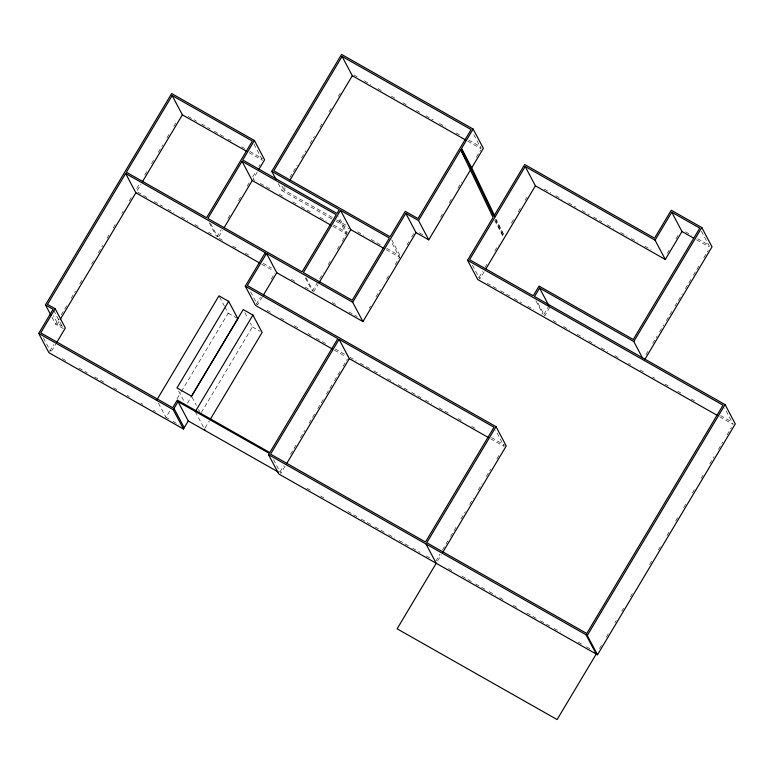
<?xml version="1.0" encoding="UTF-8"?>
<svg xmlns="http://www.w3.org/2000/svg" width="774" height="774" viewBox="0 0 774 774"><rect width="100%" height="100%" fill="white"/><g stroke="black" fill="none" stroke-linecap="round" stroke-linejoin="round"><path stroke-width="0.58" stroke-dasharray="3.87 2.9" d="M63.333 328.563L55.689 324.229L58.785 319.052M61.252 314.902L66.825 305.575M71.15 298.329L75.484 291.072M79.809 283.826L82.286 279.675M91.564 264.137L94.031 259.987M98.366 252.74L102.69 245.484M107.025 238.237L109.492 234.087M113.207 227.875L116.303 222.689M121.866 213.363L123.105 211.292M129.287 200.93L132.383 195.754M136.708 188.498L139.804 183.322M144.748 175.03L147.224 170.89M151.549 163.633L154.026 159.492M158.351 152.236L162.685 144.98M167.01 137.733L169.487 133.583M173.811 126.336L176.288 122.186M56.966 324.954L58.95 321.616M137.23 190.491L140.936 184.27M49.681 351.435L53.832 344.478M51.548 351.154L55.757 344.111M216.826 237.018L221.151 229.772M227.953 218.374L230.429 214.224M238.469 200.756L240.946 196.615M247.129 186.253L249.605 182.113M252.692 176.927L255.788 171.751M258.874 166.565L260.112 164.494M218.703 236.718L222.361 230.594M257.278 172.109L252.992 179.287L256.126 181.068M331.833 218.907L282.007 190.636L284.435 186.573M289.892 177.42L297.177 165.23M301.473 158.031L305.769 150.833M310.064 143.635L314.35 136.437M319.875 127.188L322.942 122.05M329.085 111.766L332.152 106.628M338.286 96.353L340.744 92.241M332.375 217.513L284.039 190.094L285.238 188.082M168.964 419.092L165.975 417.389L170.28 410.172M177.053 398.823L180.748 392.631M181.368 391.596L228.166 313.189L224.924 307.065M187.405 403.244L190.481 398.088M256.117 304.443L260.354 297.342M271.248 279.085L274.876 273.009M262.347 296.858L257.539 304.908L250.553 291.701M201.337 412.523L252.421 326.947L250.254 322.855M205.091 427.993L209.386 420.804M312.319 291.179L317.195 283.013M319.633 278.93L323.29 272.796M328.166 264.631L330.604 260.548M337.309 249.315L339.747 245.232M342.185 241.149L346.452 234L337.851 217.746M313.596 291.904L317.93 284.639M369.217 308.168L370.456 306.098M376.029 296.752L380.363 289.486M386.565 279.114L389.041 274.964M395.233 264.582L399.568 257.316L390.967 241.062M406.931 244.981L409.34 240.956M411.739 236.931L414.738 231.9M280.024 471.869L283.729 465.658M290.531 454.261L296.103 444.944M300.428 437.687L304.753 430.441M309.087 423.185L314.65 413.867M317.737 408.682L323.3 399.365M326.396 394.179L331.959 384.862M334.436 380.721L340.618 370.359M343.095 366.218L347.42 358.962M285.113 466.2L280.788 473.436L273.57 459.679M440.58 217.165L442.428 214.069M449.22 202.691L451.697 198.55M457.869 188.208L461.575 181.996M476.387 157.18L480.712 149.933M478.98 277.518L482.628 271.403M485.056 267.33L486.885 264.273M494.789 251.037L498.437 244.923M511.459 223.096L513.926 218.965M518.251 211.728L520.718 207.596M525.033 200.36L527.5 196.228M484.118 271.761L479.793 279.008L472.266 264.785M549.279 305.372L543.454 315.115L541.374 313.925M549.792 307.365L544.732 315.831L536.663 300.602M435.704 561.305L440.029 554.068M442.496 549.927L448.049 540.62M450.526 536.479L456.699 526.146M461.014 518.899L465.338 511.662M469.654 504.425L473.359 498.224M478.303 489.942L481.999 483.74M486.324 476.503L490.648 469.267M496.821 458.924L499.288 454.783M437.6 560.986L441.306 554.774M667.256 253.34L669.723 249.199M675.905 238.847L678.372 234.706M645.961 354.686L648.419 350.554M652.734 343.337L657.039 336.119M659.506 331.988L663.811 324.77M666.279 320.639L672.432 310.326M674.899 306.204L682.291 293.83M685.367 288.663L690.901 279.385M693.369 275.254L699.522 264.94M703.837 257.723L708.142 250.505M599.463 648.622L601.949 644.471M606.284 637.205L608.761 633.055M614.953 622.683L616.191 620.603M621.764 611.266L623.621 608.151M630.442 596.735L632.3 593.619M649.647 564.565L652.124 560.415M658.316 550.033L660.793 545.883M666.985 535.502L669.462 531.351M675.663 520.979L678.14 516.829M683.713 507.483L686.809 502.297M692.382 492.961L695.478 487.765M701.06 478.429L704.156 473.243M709.729 463.897L714.063 456.631M718.398 449.375L722.742 442.109M727.076 434.843L731.411 427.577M685.541 231.842L691.656 235.306M697.761 238.769L708.965 245.126M696.503 239.756L708.955 246.819M353.873 74.914L358.052 77.284M364.312 80.835L370.582 84.395M377.896 88.536L382.066 90.906M391.47 96.237L395.64 98.608M402.954 102.749L408.179 105.709M416.528 110.45L419.663 112.23M425.923 115.781L433.237 119.931M439.497 123.482L445.766 127.033M456.205 132.954L459.34 134.734M468.744 140.065L481.273 147.166M467.69 141.168L481.331 148.898M544.335 189.175L550.614 192.736M555.848 195.706L562.137 199.266M568.416 202.836L575.75 206.997M582.038 210.557L589.372 214.717M593.561 217.088L601.94 221.838M607.174 224.808L613.453 228.378M620.787 232.539L627.075 236.099M631.265 238.479L637.544 242.039M644.877 246.2L651.166 249.76M419.421 232.858L423.33 235.073M487.098 283.149L496.492 288.479M500.672 290.84L510.066 296.171M514.236 298.541L521.541 302.682M527.8 306.233L534.07 309.784M553.11 320.581L556.254 322.371M563.578 326.522L569.857 330.092M577.191 334.242L583.47 337.803M588.714 340.773L594.993 344.343M601.272 347.903L607.561 351.464M614.885 355.624L619.074 357.994M628.498 363.345L630.597 364.535M640.021 369.875L644.2 372.255M652.579 377.006L654.678 378.186M665.147 384.127L668.291 385.907M677.714 391.257L680.849 393.037M691.327 398.978L694.462 400.758M720.642 415.599L732.156 422.13M719.607 416.722L733.268 424.462L724.667 408.208M188.14 116.429L196.519 121.179M201.762 124.15L210.141 128.91M214.33 131.28L223.763 136.63M227.953 139.01L232.142 141.381M241.575 146.731L245.764 149.111M249.954 151.481L262.521 158.612M249.044 152.672L262.589 160.353M336.584 219.893L347.091 225.853M357.549 231.784L363.809 235.335M371.114 239.476L380.508 244.807M386.768 248.357L399.287 255.459M335.993 221.258L349.49 228.911M386.071 249.663L399.568 257.316M260.316 183.448L269.739 188.788M279.162 194.129L283.352 196.509M292.775 201.85L296.955 204.23M301.144 206.6L312.667 213.131M319.991 217.291L326.27 220.851M333.604 225.011L347.216 232.722L338.606 216.478M332.839 226.279L346.452 234M137.646 192.116L149.111 198.618M154.316 201.569L162.656 206.3M167.861 209.251L174.111 212.792M181.406 216.933L187.656 220.474M194.951 224.615L200.156 227.566M208.487 232.297L211.612 234.067M219.148 238.334L223.328 240.714M232.751 246.055L236.941 248.425M245.319 253.175L249.509 255.555M263.112 263.276L271.49 268.027M291.382 279.308L295.571 281.678M304.995 287.028L309.184 289.399M332.288 302.508L336.438 304.859M348.9 311.932L357.211 316.643M261.835 264.253L273.386 270.803M266.991 310.258L271.19 312.638M280.633 317.998L284.832 320.378M294.275 325.738L298.474 328.118M307.917 333.478L312.116 335.858M316.314 338.238L325.757 343.588M335.2 348.948L348.842 356.688M349.896 357.278L356.185 360.848M360.384 363.229L369.837 368.588M374.026 370.969L380.324 374.539M387.668 378.709L393.966 382.279M398.165 384.659L407.608 390.019M411.807 392.399L421.25 397.749M425.448 400.139L431.747 403.709M439.09 407.869L448.543 413.229M457.985 418.589L462.184 420.969M471.627 426.319L475.826 428.699M491.567 437.629L505.209 445.369M334.368 350.177L345.93 356.737M490.619 438.79L504.222 446.511L495.621 430.257M228.166 313.189L236.902 318.143M252.421 326.947L260.18 331.349M62.5 326.386L57.721 323.677L53.416 315.55M306.959 488.278L311.148 490.658M320.571 495.999L324.751 498.379M347.778 511.44L357.201 516.78M361.39 519.151L370.814 524.491M374.993 526.871L384.417 532.212M388.606 534.592L394.885 538.153M399.074 540.523L408.488 545.864M412.677 548.244L420.001 552.394M426.29 555.955L430.47 558.335M448.485 568.551L452.664 570.922M462.078 576.262L471.492 581.593M475.671 583.973L485.085 589.304M489.274 591.684L495.544 595.235M499.733 597.615L503.913 599.985M513.326 605.326L517.506 607.696M526.92 613.037L536.334 618.368M540.513 620.748L549.927 626.079M554.107 628.459L560.386 632.01M578.168 642.101L582.348 644.471M586.528 646.841L590.717 649.212M62.375 358.643L66.535 360.994M78.996 368.066L87.307 372.778M94.621 376.928L104.064 382.279M113.507 387.639L117.706 390.019M127.149 395.369L129.248 396.559M140.791 403.109L142.89 404.299M153.378 410.249L155.477 411.439M172.96 421.356L178.949 424.752M701.389 231.155L709.458 246.393M473.794 134.686L480.789 147.882M495.457 219.245L504.058 235.499L496.357 219.39M494.692 220.522L503.303 236.776L495.602 220.658M535.927 300.892L542.922 314.099M391.721 239.795L399.79 255.033M281.881 186.031L284.039 190.094M278.243 183.535L282.007 190.636M253.978 144.099L262.047 159.338M306.069 277.682L313.054 290.889M305.333 277.972L311.787 290.163M210.567 223.522L217.562 236.728M209.299 222.796L216.285 236.002M244.845 312.638L248.096 318.772M219.516 296.839L224.383 306.04M192.068 397.207L196.393 405.382M198.56 409.465L199.644 411.516M195.28 411.652L203.93 428.003M178.601 390.996L184.009 401.213M158.399 403.09L165.975 417.389M53.648 310.277L62.791 327.547M51.926 317.117L55.689 324.229M43.421 337.938L50.416 351.144"/><path stroke-width="1.16" d="M50.852 315.086L45.473 304.927L171.635 93.567L254.404 140.5L264.621 159.802L258.497 170.057M266.343 254.723L265.269 252.692L125.63 173.492L47.504 304.385L55.148 308.71L65.364 328.012L56.957 342.098M172.157 95.56L126.385 172.225L206.61 217.717L252.372 141.052L172.157 95.56L182.374 114.852L246.964 151.491M183.457 429.009L173.241 409.717L178.049 401.667L188.266 420.969L183.457 429.009L48.917 352.702L38.7 333.41L53.116 309.261L45.473 304.927M55.148 308.71L40.732 332.859L172.728 407.724L177.275 400.1L269.807 452.567L337.822 338.625L245.29 286.157L265.269 252.692M60.179 319.556L135.847 192.794L125.63 173.492M142.174 182.2L182.374 114.852M242.01 161.263L207.877 218.442L302.102 271.877L336.235 214.698L242.01 161.263L252.227 180.555L330.75 225.089M254.404 140.5L242.775 159.986L336.99 213.43L339.273 209.619L271.78 171.344L341.566 54.432L473.137 129.055L483.363 148.356L471.724 167.842L494.818 216.169M224.189 227.527L252.227 180.555M342.079 56.425L273.812 170.793L390.106 236.747L405.276 211.331L418.008 218.558L471.105 129.606L342.079 56.425L352.305 75.726L465.59 139.978M156.774 400.023L218.974 295.823L228.669 301.328L237.87 318.695L191.091 397.052M290.037 180.032L352.305 75.726M228.669 301.328L176.975 387.929L191.526 396.191L243.22 309.581L252.924 315.076L262.125 332.452L209.996 419.779M352.702 302.276L405.799 213.324L416.015 232.626L362.919 321.578L352.702 302.276L266.537 253.417L247.322 285.606L496.037 426.668L506.254 445.959L442.544 552.694M263.547 294.846L276.763 272.709L266.537 253.417M195.28 411.652L252.924 315.076M340.541 210.335L303.379 272.603L352.18 300.283L389.351 238.015L340.541 210.335L350.757 229.636L383.991 248.483M319.169 282.558L350.757 229.636M642.401 357.752L633.79 341.498L539.575 288.063L534.515 296.539L725.083 404.618L735.3 423.92L597.509 654.765L278.756 473.988L268.539 454.686L269.304 453.419L178.049 401.667M339.089 339.351L270.571 454.144L425.487 542.003L494.006 427.209L339.089 339.351L349.306 358.652L488.529 437.61M470.969 169.109L428.748 239.843L418.531 220.551L460.753 149.808L465.59 158.951M644.626 359.765L712.022 246.858L701.805 227.556L671.251 210.228L654.562 238.189L524.685 164.523L493.841 216.198L461.507 148.54L473.137 129.055M286.351 464.129L349.306 358.652M717.508 415.532L477.761 279.549L467.544 260.257L493.077 217.475L460.753 149.808M655.075 240.182L525.198 166.516L469.576 259.706L533.238 295.813L539.052 286.07L633.277 339.505L699.773 228.107L671.764 212.221L655.075 240.182L665.292 259.474L681.981 231.523L671.764 212.221M485.975 268.655L535.414 185.818L525.198 166.516M496.037 426.668L426.764 542.729L586.769 633.471L723.051 405.17L467.544 260.257M633.79 341.498L701.805 227.556M597.509 654.765L587.282 635.464L725.083 404.618M681.981 231.523L693.398 237.995M535.414 185.818L665.292 259.474M405.799 213.324L418.531 220.551M416.015 232.626L428.748 239.843M135.847 192.794L259.735 263.063M276.763 272.709L362.919 321.578M332.269 348.987L255.507 305.449L245.29 286.157M268.539 454.686L587.282 635.464M38.7 333.41L173.241 409.717M188.266 420.969L278.476 472.13M539.575 288.063L548.718 305.333M461.507 148.54L471.724 167.842M586.015 634.748L596.232 654.049L557.116 719.568L397.11 628.817L436.226 563.298L426 543.996M271.78 171.344L276.086 179.471M174.005 408.44L184.222 427.741M204.471 429.028L205.245 430.596"/></g></svg>
